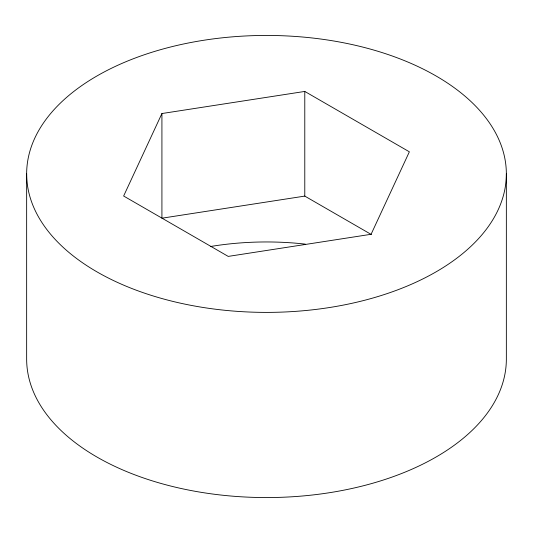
<?xml version="1.0" encoding="UTF-8"?>
<svg xmlns="http://www.w3.org/2000/svg" width="533" height="533" viewBox="0 0 533 533"><rect width="100%" height="100%" fill="white"/><g stroke="black" fill="none" stroke-linecap="round" stroke-linejoin="round"><path stroke-width="0.8" d="M161.919 113.536L123.636 196.017L228.217 256.4L371.081 234.293L409.364 151.812L304.783 91.436L161.919 113.536L161.919 218.197L304.783 196.097L371.401 234.553M506.35 173.918A239.85 138.473 0 0 1 146.575 293.836A239.85 138.473 0 0 1 146.575 53.993A239.85 138.473 0 0 1 506.35 173.918L506.35 359.082A239.85 138.473 0 0 1 266.5 497.562A239.85 138.473 0 0 1 26.65 359.082L26.65 173.918M304.783 91.436L304.783 196.097M210.668 246.479A202.873 117.127 0 0 1 305.322 244.121"/></g></svg>
